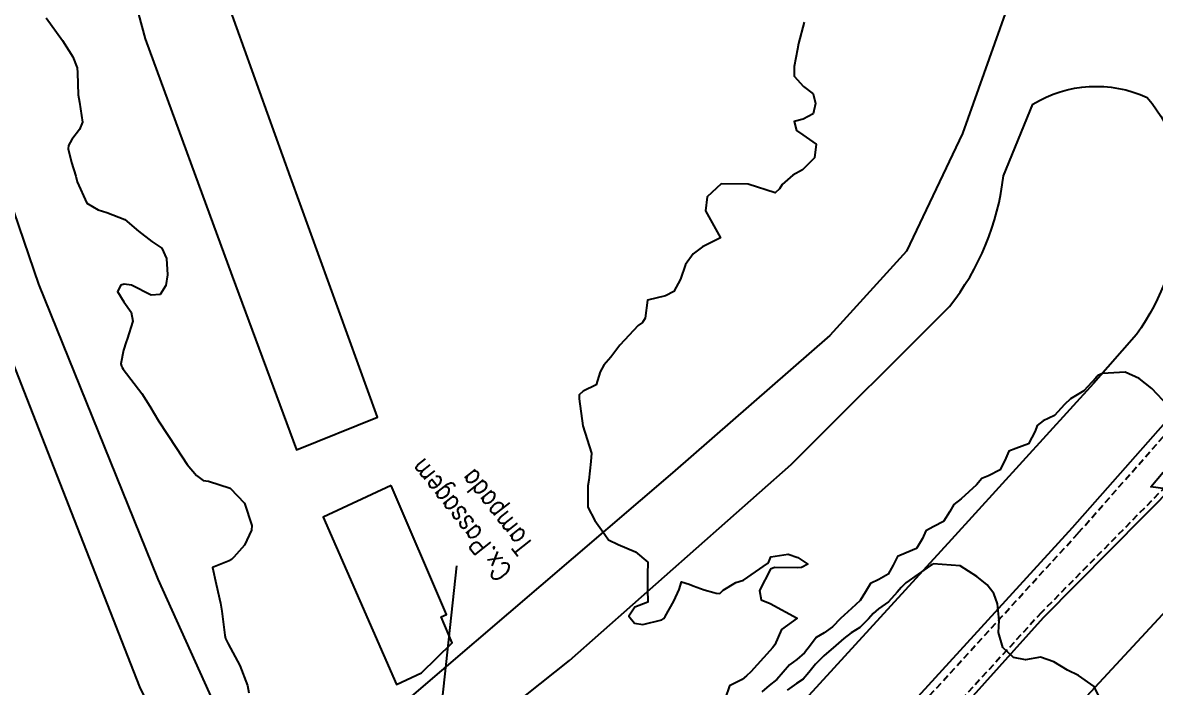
# Model space of a CAD drawing. Header units: metres. Extents: x 292545 to 299085, y 7450245 to 7463078.
# Drawn here: x 297026.9 to 297110.6, y 7452633.4 to 7452682.5 of the extents above; entities that cross this region are included whole.
import ezdxf

# ---------------------------------------------------------------- set-up
doc = ezdxf.new("R2010")
doc.units = ezdxf.units.M
doc.linetypes.add('CONTINUO', pattern=[0])
doc.linetypes.add('DASHED', pattern=[0.75, 0.5, -0.25])
for name, color, linetype in [('Canteiro', 45, 'DASHED'), ('Curvas de Nivel 1m', 11, 'Continuous'), ('Edificações', 30, 'Continuous'), ('Linha Férrea', 20, 'Continuous'), ('TEXTO', 45, 'Continuous'), ('Vias Primárias', 230, 'Continuous')]:
    doc.layers.add(name, color=color, linetype=linetype)
doc.styles.add('ROMANS', font='romans', dxfattribs={"height": 0.2})

msp = doc.modelspace()

# ---------------------------------------------------------------- linework, layer by layer
at = {"layer": 'Canteiro'}
msp.add_lwpolyline([(296965.525, 7452477.315), (296980.082, 7452495.943), (296988.612, 7452506.559), (296999.797, 7452520.827), (297004.971, 7452526.862), (297014.274, 7452538.309), (297022.206, 7452548.543), (297032.439, 7452561.994), (297039.026, 7452570.042), (297054.387, 7452587.873), (297065.824, 7452601.647), (297076.904, 7452614.075), (297090.887, 7452629.507), (297104.906, 7452644.836), (297113.475, 7452654.545, 0.092628), (297117.862, 7452661.892, -0.917378), (297121.368, 7452658.425, -6.52555)], format="xyb", dxfattribs=at)
msp.add_lwpolyline([(297121.368, 7452658.425), (297102.189, 7452638.964), (297089.107, 7452624.746), (297076.369, 7452610.695), (297066.772, 7452600.093), (297053.03, 7452583.853), (297037.43, 7452564.766), (297025.145, 7452548.314), (297016.688, 7452535.786), (297008.023, 7452522.222), (297000.877, 7452510.482), (296993.249, 7452496.573), (296986.656, 7452484.456), (296979.126, 7452471.089), (296968.565, 7452452.39)], dxfattribs=at)
at = {"layer": 'Curvas de Nivel 1m', "flags": 128}
for points, elevation in [([(297028.659, 7452682.863), (297029.866, 7452681.198), (297030.631, 7452679.996), (297030.965, 7452679.187), (297030.991, 7452678.813), (297031.024, 7452677.186), (297031.135, 7452676.637), (297031.341, 7452675.182), (297031.125, 7452674.624), (297030.553, 7452673.883), (297030.303, 7452673.436), (297030.292, 7452673.193), (297030.533, 7452672.194), (297030.849, 7452671.187), (297030.951, 7452670.754), (297031.674, 7452669.178), (297032.496, 7452668.689), (297033.149, 7452668.504), (297034.485, 7452667.976), (297035.495, 7452667.13), (297036.465, 7452666.357), (297037.219, 7452665.867), (297037.554, 7452665.109), (297037.64, 7452663.903), (297037.513, 7452663.109), (297037.088, 7452662.441), (297036.416, 7452662.395), (297034.959, 7452663.135), (297034.424, 7452663.217), (297034.174, 7452663.144), (297033.927, 7452662.657), (297034.411, 7452661.909), (297034.944, 7452661.135), (297035.055, 7452660.475), (297034.646, 7452659.137), (297034.574, 7452658.944), (297034.371, 7452658.339), (297034.176, 7452657.323), (297034.229, 7452657.142), (297034.271, 7452657.06), (297034.351, 7452656.934), (297035.742, 7452655.126), (297036.324, 7452654.211), (297036.964, 7452653.113), (297038.283, 7452651.1), (297039.078, 7452649.895), (297039.762, 7452649.078), (297040.257, 7452648.705), (297040.654, 7452648.669), (297042.249, 7452648.137), (297043.319, 7452647.039), (297043.86, 7452645.39), (297043.834, 7452645.034), (297043.315, 7452643.926), (297042.538, 7452643.047), (297042.366, 7452642.873), (297042.189, 7452642.784), (297040.947, 7452642.296), (297041.233, 7452641.059), (297041.547, 7452639.658), (297041.638, 7452639.055), (297041.869, 7452637.3), (297041.917, 7452637.052), (297042.109, 7452636.649), (297042.978, 7452635.041), (297043.544, 7452633.569), (297043.647, 7452633.034)], 689), ([(297084.663, 7452682.55), (297084.231, 7452680.971), (297084.17, 7452680.555), (297083.906, 7452679.275), (297083.913, 7452678.557), (297084.605, 7452677.8), (297085.323, 7452677.262), (297085.493, 7452676.537), (297085.331, 7452675.789), (297084.575, 7452675.383), (297083.905, 7452675.225), (297084.09, 7452674.555), (297084.56, 7452674.238), (297085.553, 7452673.535), (297085.423, 7452672.537), (297084.534, 7452671.652), (297083.828, 7452671.259), (297083.022, 7452670.565), (297082.828, 7452670.257), (297082.514, 7452669.945), (297080.523, 7452670.6), (297078.523, 7452670.62), (297077.479, 7452669.659), (297077.37, 7452668.631), (297078.473, 7452666.62), (297077.141, 7452665.958), (297076.461, 7452665.44), (297075.892, 7452664.648), (297075.511, 7452663.579), (297075.03, 7452662.661), (297074.42, 7452662.335), (297073.084, 7452662.016), (297072.901, 7452660.685), (297072.71, 7452660.375), (297072.395, 7452660.151), (297071.042, 7452658.71), (297070.369, 7452657.82), (297069.861, 7452657.224), (297069.582, 7452656.728), (297069.296, 7452655.778), (297068.339, 7452655.302), (297068.045, 7452655.033), (297068.038, 7452654.743), (297068.303, 7452652.74), (297068.958, 7452650.733), (297068.896, 7452650.114), (297068.738, 7452648.735), (297068.688, 7452648.304), (297068.684, 7452646.735), (297069.188, 7452645.766), (297069.934, 7452644.723), (297070.207, 7452644.328), (297070.924, 7452643.987), (297072.194, 7452643.442), (297073.12, 7452642.681), (297073.094, 7452641.76), (297073.084, 7452640.681), (297073.104, 7452639.73), (297072.15, 7452639.356), (297071.697, 7452638.697), (297072.135, 7452638.168), (297072.741, 7452638.077), (297074.139, 7452638.429), (297074.296, 7452638.513), (297074.394, 7452638.667), (297075.023, 7452639.793), (297075.431, 7452640.657), (297075.586, 7452641.238), (297076.167, 7452641.067), (297076.457, 7452640.937), (297077.265, 7452640.633), (297077.974, 7452640.436), (297078.161, 7452640.388), (297078.422, 7452640.356), (297078.674, 7452640.615), (297079.605, 7452641.17), (297080.17, 7452641.357), (297081.951, 7452642.573), (297082.049, 7452642.708), (297082.19, 7452643.07), (297083.48, 7452643.271), (297084.19, 7452643.019), (297084.93, 7452642.543), (297084.449, 7452642.279), (297084.18, 7452642.261), (297082.455, 7452642.292), (297082.179, 7452642.152), (297081.355, 7452640.582), (297081.475, 7452639.899), (297082.153, 7452639.621), (297084.143, 7452638.55), (297082.974, 7452637.718), (297082.494, 7452636.566), (297082.326, 7452636.352), (297082.108, 7452636.128), (297080.713, 7452634.591), (297080.407, 7452634.277), (297080.084, 7452634.022), (297079.142, 7452633.544), (297078.816, 7452632.612)], 688), ([(297111.538, 7452654.228), (297110.342, 7452655.506), (297109.398, 7452656.25), (297108.357, 7452656.702), (297106.681, 7452656.61), (297106.355, 7452656.452), (297106.265, 7452656.38), (297106.189, 7452656.292), (297105.302, 7452655.342), (297104.337, 7452654.751), (297103.877, 7452654.317), (297103.149, 7452653.499), (297102.315, 7452653.116), (297101.874, 7452652.78), (297101.714, 7452652.346), (297101.229, 7452651.415), (297100.29, 7452651.078), (297099.771, 7452650.882), (297099.545, 7452650.367), (297099.144, 7452649.497), (297098.263, 7452649.066), (297097.791, 7452648.856), (297097.379, 7452648.393), (297096.242, 7452647.358), (297095.705, 7452646.948), (297095.424, 7452646.418), (297094.954, 7452645.694), (297094.222, 7452645.323), (297093.649, 7452645.005), (297093.386, 7452644.438), (297092.945, 7452643.699), (297092.197, 7452643.38), (297091.55, 7452643.109), (297091.22, 7452642.47), (297090.852, 7452641.797), (297090.172, 7452641.408), (297089.561, 7452641.094), (297089.189, 7452640.49), (297088.797, 7452639.854), (297088.151, 7452639.267), (297087.35, 7452638.512), (297086.758, 7452637.896), (297086.127, 7452637.466), (297085.549, 7452637.109), (297085.116, 7452636.54), (297084.68, 7452635.972), (297084.102, 7452635.498), (297083.566, 7452635.087), (297083.114, 7452634.56), (297082.63, 7452634.02), (297082.078, 7452633.56), (297081.539, 7452633.11)], 687), ([(297112.25, 7452647.969), (297110.253, 7452648.24), (297111.164, 7452649.337)], 687), ([(297106.678, 7452632.284), (297106.081, 7452633.507), (297104.917, 7452634.302), (297104.097, 7452634.71), (297103.103, 7452635.325), (297102.106, 7452635.658), (297100.995, 7452635.46), (297100.106, 7452635.631), (297099.34, 7452636.368), (297099.006, 7452637.495), (297099.056, 7452638.371), (297098.935, 7452639.593), (297098.654, 7452640.375), (297098.169, 7452641.013), (297097.398, 7452641.615), (297096.183, 7452642.41), (297096.183, 7452642.41), (297094.185, 7452642.548), (297094.102, 7452642.513), (297093.981, 7452642.433), (297092.17, 7452641.143), (297091.825, 7452640.805), (297091.53, 7452640.466), (297090.887, 7452639.741), (297090.151, 7452639.24), (297089.747, 7452638.884), (297089.407, 7452638.487), (297088.778, 7452637.849), (297088.127, 7452637.452), (297087.586, 7452637.043), (297086.991, 7452636.517), (297086.105, 7452635.755), (297085.484, 7452635.151), (297084.99, 7452634.541), (297084.585, 7452634.045), (297084.08, 7452633.72), (297083.403, 7452633.226)], 686)]:
    msp.add_lwpolyline(points, dxfattribs=dict(at, elevation=elevation))
at = {"layer": 'Edificações'}
msp.add_lwpolyline([(297036.283, 7452695.109), (297034.576, 7452694.618), (297034.077, 7452696.842), (297032.3, 7452696.453), (297032.543, 7452694.11), (297035.986, 7452681.325), (297042.406, 7452663.791), (297047.153, 7452650.97), (297053.142, 7452653.38), (297046.707, 7452671.102), (297042.179, 7452683.71), (297041.514, 7452687.082), (297048.374, 7452689.32), (297049.005, 7452685.937), (297065.687, 7452690.403), (297064.98, 7452693.595), (297087.024, 7452699.763), (297085.791, 7452700.757), (297085.4, 7452702.169), (297084.534, 7452702.775), (297084.164, 7452704.227), (297081.437, 7452707.209), (297079.922, 7452706.82), (297079.144, 7452709.784)], dxfattribs=at)
msp.add_lwpolyline([(297054.159, 7452648.352), (297049.13, 7452646.01), (297054.536, 7452633.641), (297056.38, 7452634.511), (297058.667, 7452636.711), (297057.849, 7452638.631), (297058.248, 7452638.806)], close=True, dxfattribs=at)
at = {"layer": 'Linha Férrea', "linetype": 'Continuous'}
for points in [[(296986.447, 7452839.863), (296987.85, 7452820.462), (296989.847, 7452802.164), (296993.146, 7452778.968), (296997.721, 7452756.996), (296998.938, 7452749.95), (297002.788, 7452732.759), (297006.463, 7452717.721), (297013.36, 7452694.789), (297025.037, 7452660.276), (297035.556, 7452633.483), (297047.334, 7452609.071), (297059.971, 7452585.786), (297071.681, 7452564.669), (297085.507, 7452542.644), (297096.556, 7452525.833), (297112.639, 7452504.532), (297125.275, 7452488.714), (297143.336, 7452467.746), (297164.178, 7452446.18), (297182.571, 7452428.512), (297205.263, 7452408.605), (297227.692, 7452390.541), (297249.79, 7452374.802)], [(297270.785, 7452365.652), (297241.957, 7452385.475), (297220.07, 7452401.743), (297195.854, 7452421.933), (297168.63, 7452447.244), (297138.755, 7452478.847), (297124.428, 7452495.755), (297112.875, 7452510.78), (297098.413, 7452531.153), (297087.228, 7452547.7), (297073.827, 7452568.722), (297049.217, 7452614.236), (297036.939, 7452641.432), (297028.122, 7452663.209), (297021.19, 7452683.486)]]:
    msp.add_lwpolyline(points, dxfattribs=at)
at = {"layer": 'TEXTO', "linetype": 'CONTINUO'}
msp.add_polyline3d([(297058.972, 7452642.403, 0), (297056.215, 7452616.915, 0)], dxfattribs=at)
at = {"layer": 'Vias Primárias'}
for points in [[(297101.995, 7452690.207), (297096.348, 7452674.34), (297092.207, 7452665.649), (297086.556, 7452659.428), (297074.938, 7452649.277), (297055.487, 7452632.633), (297049.92, 7452628.168), (297053.123, 7452624.124), (297067.316, 7452635.411), (297083.7, 7452649.887), (297095.379, 7452661.55, 0.140822), (297099.374, 7452671.212), (297101.542, 7452676.498, -0.249516), (297109.996, 7452676.993, 0.192585)], [(297109.996, 7452676.993, -0.213833), (297112.47, 7452668.548, -0.136008), (297109.205, 7452659.485), (297106.02, 7452655.867), (297095.532, 7452644.362), (297085.002, 7452632.844), (297075.931, 7452622.786), (297066.347, 7452612.209), (297057.75, 7452602.706), (297047.822, 7452591.145), (297030.842, 7452569.821), (297019.24, 7452555.346), (297010.212, 7452543.525), (296999.339, 7452529.945), (296991.039, 7452520.398), (296985.491, 7452513.214), (296978.734, 7452504.909), (296982.061, 7452511.109)], [(296965.424, 7452480.824), (296978.989, 7452496.551), (296988.154, 7452506.922), (296999.345, 7452521.198), (297004.522, 7452527.237), (297013.816, 7452538.672), (297021.742, 7452548.899), (297031.836, 7452562.344), (297038.434, 7452570.406), (297053.941, 7452588.251), (297065.219, 7452602.066), (297076.469, 7452614.466), (297090.454, 7452629.901), (297104.471, 7452645.227), (297113.036, 7452654.932, 0.091786)], [(297112.224, 7452648.593), (297102.299, 7452638.558), (297089.539, 7452624.352), (297076.803, 7452610.303), (297067.212, 7452599.707), (297053.479, 7452583.479), (297037.891, 7452564.406), (297025.622, 7452547.975), (297017.176, 7452535.465), (297008.519, 7452521.912), (297001.383, 7452510.189), (296993.762, 7452496.293), (296987.168, 7452484.173), (296979.636, 7452470.802), (296969.04, 7452452.043, 0.079616), (296967.319, 7452444.261)], [(297028.174, 7452499.292), (297025.255, 7452498.367, -0.308529), (297010.371, 7452502.835, -0.358229), (297010.449, 7452513.464), (297021.785, 7452531.735), (297034.719, 7452550.778), (297043.801, 7452561.917), (297058.473, 7452579.502), (297070.322, 7452594.239), (297083.811, 7452609.306), (297097.732, 7452624.366), (297113.629, 7452641.532)]]:
    msp.add_lwpolyline(points, format="xyb", dxfattribs=at)

# ---------------------------------------------------------------- texts
at = {"layer": 'TEXTO', "style": 'ROMANS', "width": 0.8}
for s, p in [('Cx.Passagem', (297063.149, 7452642.042)), ('Tampada', (297064.713, 7452643.969))]:
    msp.add_text(s, height=1.5, rotation=128.02193, dxfattribs=at).set_placement(p)

doc.saveas('drawing.dxf')
